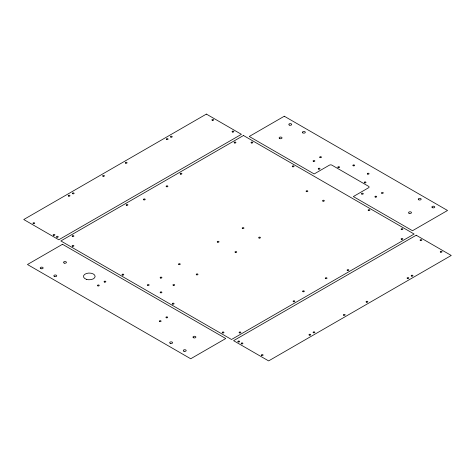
<?xml version="1.0" encoding="UTF-8"?>
<svg xmlns="http://www.w3.org/2000/svg" width="475" height="475" viewBox="0 0 475 475"><rect width="100%" height="100%" fill="white"/><g stroke="black" fill="none" stroke-linecap="round" stroke-linejoin="round"><path stroke-width="0.71" d="M206.376 114.095L23.75 219.533L58.793 239.762L241.419 134.324L206.376 114.095M243.479 135.512L60.853 240.95L231.521 339.488L414.147 234.05L243.479 135.512M62.504 244.281L27.461 264.516L190.713 358.767L225.75 338.532L62.504 244.281M284.288 116.232L249.25 136.468L314.177 173.951L329.43 165.146A1.752 1.009 0 0 1 331.906 165.146L368.594 186.331A1.752 1.009 0 0 1 368.594 187.756L353.341 196.561L412.496 230.719L447.539 210.484L284.288 116.232M416.207 235.238L233.581 340.676L268.624 360.905L451.25 255.467L416.207 235.238M238.118 341.869A0.873 0.505 0 0 0 239.584 341.638A0.873 0.505 0 0 0 238.509 341.02A0.873 0.505 0 0 0 238.118 341.869M241.419 343.769A0.873 0.505 0 0 0 242.879 343.544A0.873 0.505 0 0 0 241.811 342.926A0.873 0.505 0 0 0 241.419 343.769M261.618 355.431A0.873 0.505 0 0 0 263.079 355.205A0.873 0.505 0 0 0 262.01 354.588A0.873 0.505 0 0 0 261.618 355.431M309.231 335.083A0.873 0.505 0 0 0 310.692 334.857A0.873 0.505 0 0 0 309.623 334.24A0.873 0.505 0 0 0 309.231 335.083M313.352 332.702A0.873 0.505 0 0 0 314.818 332.476A0.873 0.505 0 0 0 313.743 331.859A0.873 0.505 0 0 0 313.352 332.702M343.651 315.21A0.873 0.505 0 0 0 345.117 314.984A0.873 0.505 0 0 0 344.048 314.367A0.873 0.505 0 0 0 343.651 315.21M407.348 278.439A0.873 0.505 0 0 0 408.809 278.213A0.873 0.505 0 0 0 407.74 277.59A0.873 0.505 0 0 0 407.348 278.439M411.469 276.058A0.873 0.505 0 0 0 412.929 275.832A0.873 0.505 0 0 0 411.861 275.215A0.873 0.505 0 0 0 411.469 276.058M440.533 252.136A0.873 0.505 0 0 0 441.993 251.91A0.873 0.505 0 0 0 440.925 251.293A0.873 0.505 0 0 0 440.533 252.136M420.333 240.475A0.873 0.505 0 0 0 421.794 240.249A0.873 0.505 0 0 0 420.725 239.632A0.873 0.505 0 0 0 420.333 240.475M366.326 302.118A0.873 0.505 0 0 0 367.793 301.892A0.873 0.505 0 0 0 366.718 301.275A0.873 0.505 0 0 0 366.326 302.118M56.911 237.221A0.873 0.505 0 0 0 58.223 236.787A0.873 0.505 0 0 0 56.911 236.348A0.873 0.505 0 0 0 56.911 237.221M53.616 235.321A0.873 0.505 0 0 0 54.922 234.882A0.873 0.505 0 0 0 53.616 234.442A0.873 0.505 0 0 0 53.616 235.321M33.41 223.66A0.873 0.505 0 0 0 34.722 223.22A0.873 0.505 0 0 0 33.41 222.781A0.873 0.505 0 0 0 33.41 223.66M68.477 196.086A0.873 0.505 0 0 0 69.944 195.86A0.873 0.505 0 0 0 68.869 195.243A0.873 0.505 0 0 0 68.477 196.086M72.604 193.705A0.873 0.505 0 0 0 74.064 193.479A0.873 0.505 0 0 0 72.996 192.862A0.873 0.505 0 0 0 72.604 193.705M103.081 176.29A0.873 0.505 0 0 0 104.393 175.857A0.873 0.505 0 0 0 103.081 175.417A0.873 0.505 0 0 0 103.081 176.29M166.773 139.519A0.873 0.505 0 0 0 168.085 139.086A0.873 0.505 0 0 0 166.773 138.647A0.873 0.505 0 0 0 166.773 139.519M170.899 137.138A0.873 0.505 0 0 0 172.211 136.705A0.873 0.505 0 0 0 170.899 136.266A0.873 0.505 0 0 0 170.899 137.138M212.325 120.359A0.873 0.505 0 0 0 213.637 119.926A0.873 0.505 0 0 0 212.325 119.486A0.873 0.505 0 0 0 212.325 120.359M232.53 132.026A0.873 0.505 0 0 0 233.842 131.587A0.873 0.505 0 0 0 232.53 131.148A0.873 0.505 0 0 0 232.53 132.026M125.756 163.204A0.873 0.505 0 0 0 127.068 162.765A0.873 0.505 0 0 0 125.756 162.325A0.873 0.505 0 0 0 125.756 163.204M381.787 193.23A0.873 0.505 0 0 0 383.248 193.004A0.873 0.505 0 0 0 382.179 192.387A0.873 0.505 0 0 0 381.787 193.23M375.191 197.036A0.873 0.505 0 0 0 376.651 196.81A0.873 0.505 0 0 0 375.582 196.193A0.873 0.505 0 0 0 375.191 197.036M313.352 161.34A0.873 0.505 0 0 0 314.818 161.108A0.873 0.505 0 0 0 313.743 160.491A0.873 0.505 0 0 0 313.352 161.34M319.948 157.528A0.873 0.505 0 0 0 321.415 157.302A0.873 0.505 0 0 0 320.34 156.685A0.873 0.505 0 0 0 319.948 157.528M279.549 138.486A1.455 0.843 0 0 0 281.99 138.112A1.455 0.843 0 0 0 280.202 137.079A1.455 0.843 0 0 0 279.549 138.486M302.842 132.893A1.455 0.843 0 0 0 305.282 132.519A1.455 0.843 0 0 0 303.495 131.486A1.455 0.843 0 0 0 302.842 132.893M289.239 125.044A1.455 0.843 0 0 0 291.674 124.664A1.455 0.843 0 0 0 289.892 123.631A1.455 0.843 0 0 0 289.239 125.044M408.993 213.222A1.455 0.843 0 0 0 411.433 212.848A1.455 0.843 0 0 0 409.646 211.814A1.455 0.843 0 0 0 408.993 213.222M418.683 199.773A1.455 0.843 0 0 0 421.123 199.399A1.455 0.843 0 0 0 419.336 198.366A1.455 0.843 0 0 0 418.683 199.773M432.286 207.628A1.455 0.843 0 0 0 434.726 207.254A1.455 0.843 0 0 0 432.939 206.221A1.455 0.843 0 0 0 432.286 207.628M353.133 165.739A0.873 0.505 0 0 0 354.599 165.514A0.873 0.505 0 0 0 353.525 164.896A0.873 0.505 0 0 0 353.133 165.739M367.561 174.07A0.873 0.505 0 0 0 369.027 173.844A0.873 0.505 0 0 0 367.959 173.227A0.873 0.505 0 0 0 367.561 174.07M318.505 169.07A0.873 0.505 0 0 0 319.972 168.845A0.873 0.505 0 0 0 318.897 168.227A0.873 0.505 0 0 0 318.505 169.07M338.087 167.527A0.873 0.505 0 0 0 339.554 167.301A0.873 0.505 0 0 0 338.479 166.683A0.873 0.505 0 0 0 338.087 167.527M364.473 182.756A0.873 0.505 0 0 0 365.934 182.531A0.873 0.505 0 0 0 364.865 181.913A0.873 0.505 0 0 0 364.473 182.756M361.79 194.061A0.873 0.505 0 0 0 363.256 193.836A0.873 0.505 0 0 0 362.182 193.218A0.873 0.505 0 0 0 361.79 194.061M234.591 142.969A0.873 0.505 0 0 0 235.903 142.536A0.873 0.505 0 0 0 234.591 142.096A0.873 0.505 0 0 0 234.591 142.969M147.814 285.422A0.873 0.505 0 0 0 149.12 284.982A0.873 0.505 0 0 0 147.814 284.543A0.873 0.505 0 0 0 147.814 285.422M251.489 142.969A0.873 0.505 0 0 0 252.801 142.536A0.873 0.505 0 0 0 251.489 142.096A0.873 0.505 0 0 0 251.489 142.969M368.57 210.567A0.873 0.505 0 0 0 369.883 210.128A0.873 0.505 0 0 0 368.57 209.695A0.873 0.505 0 0 0 368.57 210.567M401.547 229.609A0.873 0.505 0 0 0 402.859 229.17A0.873 0.505 0 0 0 401.547 228.73A0.873 0.505 0 0 0 401.547 229.609M292.719 166.773A0.873 0.505 0 0 0 294.025 166.333A0.873 0.505 0 0 0 292.719 165.9A0.873 0.505 0 0 0 292.719 166.773M196.662 274.829A0.873 0.505 0 0 0 197.974 274.39A0.873 0.505 0 0 0 196.662 273.956A0.873 0.505 0 0 0 196.662 274.829M178.938 264.593A0.873 0.505 0 0 0 180.251 264.159A0.873 0.505 0 0 0 178.938 263.72A0.873 0.505 0 0 0 178.938 264.593M347.546 270.542A0.873 0.505 0 0 0 348.858 270.109A0.873 0.505 0 0 0 347.546 269.669A0.873 0.505 0 0 0 347.546 270.542M122.461 275.067A0.873 0.505 0 0 0 123.767 274.627A0.873 0.505 0 0 0 122.461 274.194A0.873 0.505 0 0 0 122.461 275.067M401.547 239.364A0.873 0.505 0 0 0 402.859 238.931A0.873 0.505 0 0 0 401.547 238.492A0.873 0.505 0 0 0 401.547 239.364M293.538 301.726A0.873 0.505 0 0 0 294.85 301.287A0.873 0.505 0 0 0 293.538 300.847A0.873 0.505 0 0 0 293.538 301.726M72.574 246.27A0.873 0.505 0 0 0 73.886 245.83A0.873 0.505 0 0 0 72.574 245.391A0.873 0.505 0 0 0 72.574 246.27M172.752 304.101A0.873 0.505 0 0 0 174.064 303.668A0.873 0.505 0 0 0 172.752 303.228A0.873 0.505 0 0 0 172.752 304.101M173.369 285.422A0.873 0.505 0 0 0 174.681 284.982A0.873 0.505 0 0 0 173.369 284.543A0.873 0.505 0 0 0 173.369 285.422M160.408 292.719A0.873 0.505 0 0 0 161.874 292.493A0.873 0.505 0 0 0 160.799 291.876A0.873 0.505 0 0 0 160.408 292.719M180.583 174.153A0.873 0.505 0 0 0 181.895 173.713A0.873 0.505 0 0 0 180.583 173.274A0.873 0.505 0 0 0 180.583 174.153M160.592 278.041A0.873 0.505 0 0 0 161.904 277.602A0.873 0.505 0 0 0 160.592 277.168A0.873 0.505 0 0 0 160.592 278.041M239.352 332.821A0.873 0.505 0 0 0 240.819 332.595A0.873 0.505 0 0 0 239.744 331.978A0.873 0.505 0 0 0 239.352 332.821M126.582 205.331A0.873 0.505 0 0 0 127.894 204.891A0.873 0.505 0 0 0 126.582 204.458A0.873 0.505 0 0 0 126.582 205.331M222.454 332.821A0.873 0.505 0 0 0 223.915 332.595A0.873 0.505 0 0 0 222.846 331.978A0.873 0.505 0 0 0 222.454 332.821M235.416 252.457A0.873 0.505 0 0 0 236.728 252.017A0.873 0.505 0 0 0 235.416 251.584A0.873 0.505 0 0 0 235.416 252.457M72.574 236.508A0.873 0.505 0 0 0 73.886 236.069A0.873 0.505 0 0 0 72.574 235.636A0.873 0.505 0 0 0 72.574 236.508M217.508 242.143A0.873 0.505 0 0 0 218.969 241.917A0.873 0.505 0 0 0 217.9 241.294A0.873 0.505 0 0 0 217.508 242.143M306.345 191.562A0.873 0.505 0 0 0 307.806 191.336A0.873 0.505 0 0 0 306.737 190.718A0.873 0.505 0 0 0 306.345 191.562M323.018 201.162A0.873 0.505 0 0 0 324.33 200.729A0.873 0.505 0 0 0 323.018 200.29A0.873 0.505 0 0 0 323.018 201.162M242.63 228.534A0.873 0.505 0 0 0 243.942 228.101A0.873 0.505 0 0 0 242.63 227.662A0.873 0.505 0 0 0 242.63 228.534M259.118 238.058A0.873 0.505 0 0 0 260.431 237.619A0.873 0.505 0 0 0 259.118 237.179A0.873 0.505 0 0 0 259.118 238.058M166.387 186.687A0.873 0.505 0 0 0 167.853 186.461A0.873 0.505 0 0 0 166.778 185.838A0.873 0.505 0 0 0 166.387 186.687M143.895 199.856A0.873 0.505 0 0 0 145.208 199.417A0.873 0.505 0 0 0 143.895 198.983A0.873 0.505 0 0 0 143.895 199.856M325.517 278.558A0.873 0.505 0 0 0 326.978 278.332A0.873 0.505 0 0 0 325.909 277.715A0.873 0.505 0 0 0 325.517 278.558M303.02 291.727A0.873 0.505 0 0 0 304.332 291.288A0.873 0.505 0 0 0 303.02 290.854A0.873 0.505 0 0 0 303.02 291.727M159.766 321.599A0.873 0.505 0 0 0 161.078 321.159A0.873 0.505 0 0 0 159.766 320.72A0.873 0.505 0 0 0 159.766 321.599M166.363 317.787A0.873 0.505 0 0 0 167.675 317.353A0.873 0.505 0 0 0 166.363 316.914A0.873 0.505 0 0 0 166.363 317.787M104.524 282.091A0.873 0.505 0 0 0 105.836 281.651A0.873 0.505 0 0 0 104.524 281.212A0.873 0.505 0 0 0 104.524 282.091M97.927 285.897A0.873 0.505 0 0 0 99.239 285.457A0.873 0.505 0 0 0 97.927 285.024A0.873 0.505 0 0 0 97.927 285.897M64.244 263.103A1.455 0.843 0 0 0 66.435 262.372A1.455 0.843 0 0 0 64.244 261.642A1.455 0.843 0 0 0 64.244 263.103M54.56 276.551A1.455 0.843 0 0 0 56.745 275.821A1.455 0.843 0 0 0 54.56 275.09A1.455 0.843 0 0 0 54.56 276.551M40.957 268.696A1.455 0.843 0 0 0 43.142 267.965A1.455 0.843 0 0 0 40.957 267.235A1.455 0.843 0 0 0 40.957 268.696M193.39 337.701A1.455 0.843 0 0 0 195.831 337.327A1.455 0.843 0 0 0 194.043 336.294A1.455 0.843 0 0 0 193.39 337.701M170.4 343.431A1.455 0.843 0 0 0 172.585 342.701A1.455 0.843 0 0 0 170.4 341.97A1.455 0.843 0 0 0 170.4 343.431M184.003 351.28A1.455 0.843 0 0 0 186.188 350.556A1.455 0.843 0 0 0 184.003 349.826A1.455 0.843 0 0 0 184.003 351.28M86.385 279.33A5.831 3.367 0 0 0 95.125 276.414A5.831 3.367 0 0 0 86.385 273.499A5.831 3.367 0 0 0 86.385 279.33"/></g></svg>
